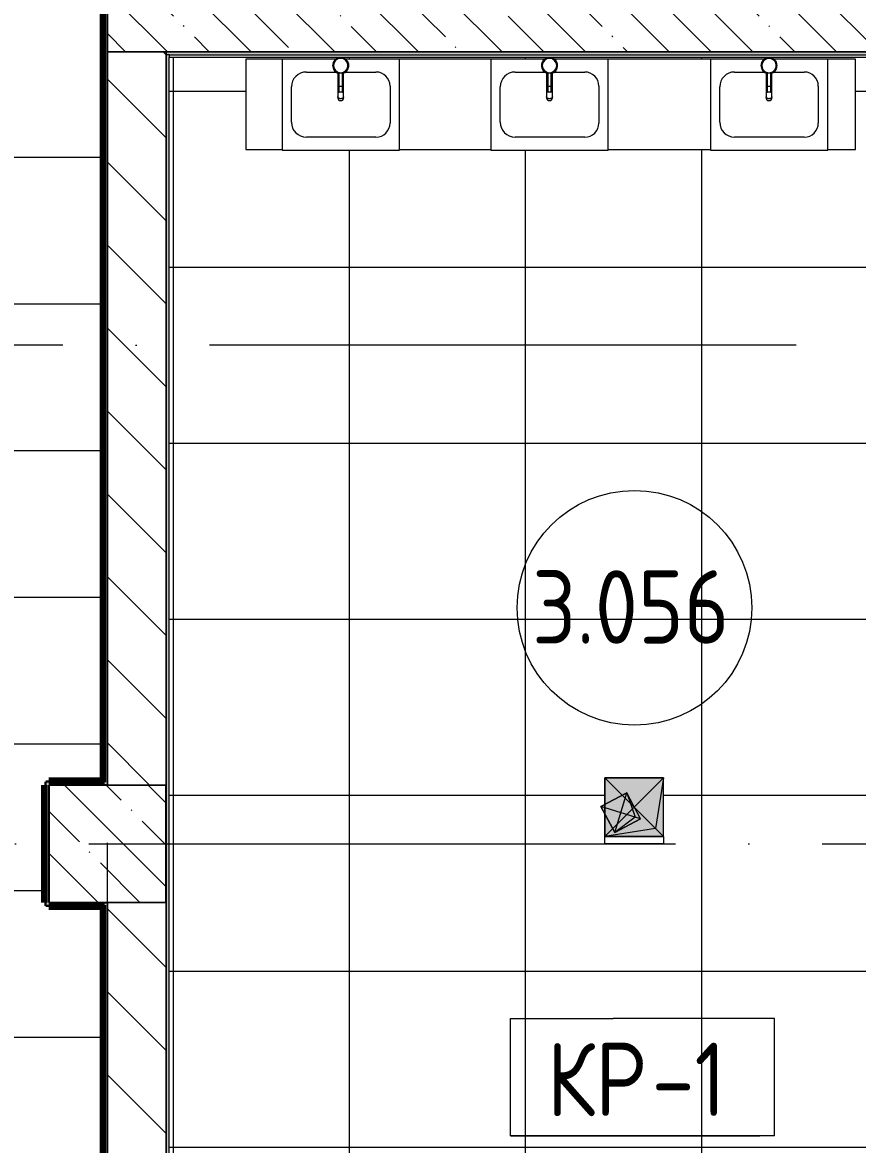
# Model space of a CAD drawing. Header units: millimetres. Extents: x 97 to 215964, y -4577 to 60645.
# Drawn here: x 195008 to 197855, y 14899 to 18725 of the extents above; entities that cross this region are included whole.
import ezdxf

# ---------------------------------------------------------------- set-up
doc = ezdxf.new("R2010")
doc.units = ezdxf.units.MM
doc.linetypes.add('ADSK_Линия сетки', pattern=[2500, 2000, -250, 0, -250])
for name, color, linetype, lineweight in [('A-AREA-____-IDEN', 2, 'Continuous', 20), ('A-DETL-GENF-OTLN', 92, 'Continuous', 9), ('A-FLOR-____-IDEN', 11, 'Continuous', 20), ('A-FLOR-____-OTLN', 192, 'Continuous', 9), ('A-FLOR-____-PATT', 8, 'Continuous', 9), ('A-GENM-____-OTLN', 13, 'Continuous', 9), ('A-WALL-____-MCUT', 113, 'Continuous', 9), ('A-WALL-____-PATT', 111, 'Continuous', 9), ('A-WALL-FNSH-MCUT', 113, 'Continuous', 9), ('I-WALL-____-OTLN', 2, 'Continuous', 9), ('P-SANR-FIXT-OTLN', 6, 'Continuous', 9), ('S-COLS-____-MCUT', 52, 'Continuous', 9), ('S-COLS-____-OTLN', 52, 'Continuous', 9), ('S-GRID-____-OTLN', 1, 'Continuous', 9)]:
    doc.layers.add(name, color=color, linetype=linetype, lineweight=lineweight)
doc.styles.add('GOST Common', font='GOST_Common.ttf', dxfattribs={"width": 0.9, "height": 250})
pattern_1 = [(135, (0, 0), (-142.5612, -142.5612), []), (135, (142.56, 0), (-142.5612, -142.5612), [252.016, -50.403, 3.353, -47.05])]

# ---------------------------------------------------------------- blocks, each defined once
blk = doc.blocks.new('0083_СОШ675_АР_R22_rvt-1-О_АИ_ПП_8_400_Целиком')
at = {"layer": 'A-WALL-____-PATT', "lineweight": 5}
h = blk.add_hatch(dxfattribs=at)
h.set_pattern_fill('FP_8', color=10, style=0, pattern_type=2)
h.set_pattern_definition(pattern_1)
h.paths.add_polyline_path([(140250, 18625), (140250, 18825), (136500, 18825), (136500, 18625), (140032.4, 18625)])
h = blk.add_hatch(dxfattribs=at)
h.set_pattern_fill('FP_10', color=10, style=0, pattern_type=2)
h.set_pattern_definition([(135, (0, 0), (-141.42136, -141.42136), [])])
h.paths.add_polyline_path([(136700, 13000), (136700, 15725), (136500, 15725), (136500, 13000), (136573.6, 13000)])
h.paths.add_polyline_path([(136500, 16125), (136700, 16125), (136700, 18625), (136500, 18625), (136500, 17711.4)])
at = {"layer": 'S-COLS-____-OTLN', "lineweight": 5}
h = blk.add_hatch(dxfattribs=at)
h.set_pattern_fill('FP_8', color=256, style=0, pattern_type=2)
h.set_pattern_definition(pattern_1)
h.paths.add_polyline_path([(136300, 15725), (136700, 15725), (136700, 16125), (136300, 16125), (136300, 15757.4)])
at = {"layer": 'A-WALL-____-MCUT', "color": 50, "lineweight": 13}
for p, q in [((136500, 18825), (136500, 18625)), ((136500, 18625), (136500, 16125)), ((136700, 16125), (136700, 18625)), ((136700, 18625), (140250, 18625)), ((136500, 15725), (136500, 13000)), ((136700, 13000), (136700, 15725))]:
    blk.add_line(p, q, dxfattribs=at)
at = {"layer": 'A-WALL-____-MCUT', "color": 10, "lineweight": 5}
for p, q in [((136700, 18625), (136500, 18625)), ((136500, 18625), (136700, 18625)), ((136500, 16125), (136700, 16125)), ((136700, 15725), (136500, 15725))]:
    blk.add_line(p, q, dxfattribs=at)
at = {"layer": 'S-COLS-____-MCUT', "color": 130, "lineweight": 25}
for p, q in [((136500, 16125), (136300, 16125)), ((136300, 16125), (136300, 15725)), ((136700, 15725), (136700, 16125)), ((136300, 15725), (136500, 15725))]:
    blk.add_line(p, q, dxfattribs=at)
at = {"layer": 'S-COLS-____-OTLN', "color": 90}
for p, q in [((136700, 16125), (136500, 16125)), ((136500, 15725), (136700, 15725))]:
    blk.add_line(p, q, dxfattribs=at)
blk = doc.blocks.new('MiraCad_GMd_-Ut_TaskBox_FormHorizon - MiraCad_GMd_-Ut_TaskBox_FormHorizon-3360715-О_АИ_ПП_8_400_Целиком')
at = {"layer": 'A-DETL-GENF-OTLN', "lineweight": 18}
for points in [[(-20.7, -67.6), (67.6, -20.7), (20.7, 67.6), (-67.6, 20.7)], [(-20.7, -67.6), (67.6, -20.7), (20.7, 67.6), (49.5, -15.1)]]:
    blk.add_hatch(color=256, dxfattribs=at).paths.add_polyline_path(points)
at = {"layer": 'A-DETL-GENF-OTLN', "color": 7}
for p, q in [((-67.6, 20.7), (20.7, 67.6)), ((20.7, 67.6), (49.5, -15.1)), ((67.6, -20.7), (20.7, 67.6)), ((67.6, -20.7), (20.7, 67.6)), ((20.7, 67.6), (49.5, -15.1)), ((-20.7, -67.6), (-67.6, 20.7)), ((49.5, -15.1), (-20.7, -67.6)), ((49.5, -15.1), (-20.7, -67.6)), ((67.6, -20.7), (-20.7, -67.6)), ((-20.7, -67.6), (67.6, -20.7))]:
    blk.add_line(p, q, dxfattribs=at)
at = {"layer": 'A-GENM-____-OTLN', "color": 170, "lineweight": 18}
for p, q in [((20.7, 67.6), (-67.6, 20.7)), ((-20.7, -67.6), (20.7, 67.6)), ((67.6, -20.7), (20.7, 67.6)), ((67.6, -20.7), (-67.6, 20.7)), ((-67.6, 20.7), (-20.7, -67.6)), ((-20.7, -67.6), (67.6, -20.7))]:
    blk.add_line(p, q, dxfattribs=at)
blk = doc.blocks.new('MiraCad_GMd_-Ut_TaskBox_FormHorizon - MiraCad_GMd_-Ut_TaskBox_FormHorizon-3364100-О_АИ_ПП_8_400_Целиком')
at = {"layer": 'A-DETL-GENF-OTLN', "lineweight": 18}
for points in [[(135.2, -41.3), (41.3, 135.2), (-135.2, 41.3), (-41.3, -135.2)], [(135.2, -41.3), (41.3, 135.2), (99, -30.3), (-41.3, -135.2)]]:
    blk.add_hatch(color=256, dxfattribs=at).paths.add_polyline_path(points)
at = {"layer": 'A-DETL-GENF-OTLN', "color": 7}
for p, q in [((-135.2, 41.3), (41.3, 135.2)), ((41.3, 135.2), (99, -30.3)), ((135.2, -41.3), (41.3, 135.2)), ((135.2, -41.3), (41.3, 135.2)), ((41.3, 135.2), (99, -30.3)), ((-41.3, -135.2), (-135.2, 41.3)), ((99, -30.3), (-41.3, -135.2)), ((99, -30.3), (-41.3, -135.2)), ((135.2, -41.3), (-41.3, -135.2)), ((-41.3, -135.2), (135.2, -41.3))]:
    blk.add_line(p, q, dxfattribs=at)
at = {"layer": 'A-GENM-____-OTLN', "color": 170, "lineweight": 18}
for p, q in [((41.3, 135.2), (-135.2, 41.3)), ((-41.3, -135.2), (41.3, 135.2)), ((135.2, -41.3), (41.3, 135.2)), ((135.2, -41.3), (-135.2, 41.3)), ((-135.2, 41.3), (-41.3, -135.2)), ((-41.3, -135.2), (135.2, -41.3))]:
    blk.add_line(p, q, dxfattribs=at)
blk = doc.blocks.new('ВК_Рукомойник_ТТМ_РК-01_R20 - Рукомойник ТТМ РК-01 _коллектив_ ум__-V180-О_АИ_ПП_8_400_Целиком')
at = {"layer": 'P-SANR-FIXT-OTLN', "color": 170, "lineweight": 18}
for p, q in [((137990.8, 18600), (137806.7, 18600)), ((137806.7, 18600), (137806.7, 18290)), ((138206.7, 18600), (138022.6, 18600)), ((138206.7, 18290), (138206.7, 18600)), ((137889.5, 18556), (137990.8, 18556)), ((138022.6, 18556), (138126.9, 18556)), ((137838.7, 18384.8), (137838.7, 18505.2)), ((138174.7, 18508.2), (138174.7, 18381.8)), ((138126.9, 18334), (137889.5, 18334)), ((137806.7, 18290), (138206.7, 18290))]:
    blk.add_line(p, q, dxfattribs=at)
for centre, radius, start, end in [((137889.5, 18505.2), 50.8, 90, 180), ((138126.9, 18508.2), 47.8, 360, 90), ((137889.5, 18384.8), 50.8, 180, 270), ((138126.9, 18381.8), 47.8, 270, 360)]:
    blk.add_arc(centre, radius, start, end, dxfattribs=at)
blk = doc.blocks.new('xxx_Смеситель_Для рукомойника_R20 - Однорукояточный-V181-О_АИ_ПП_8_400_Целиком')
at = {"layer": 'P-SANR-FIXT-OTLN', "color": 170, "lineweight": 18}
for p, q in [((137996.7, 18552.8), (137996.7, 18494.6)), ((138000.7, 18553.4), (138000.7, 18507.7)), ((138012.7, 18507.7), (138012.7, 18553.4)), ((138016.7, 18494.6), (138016.7, 18552.8)), ((137996.7, 18494.6), (137996.7, 18471.9)), ((138000.7, 18507.7), (138000.7, 18487)), ((138001.7, 18487), (138000.7, 18487)), ((138000.7, 18487), (138001.7, 18487)), ((138001.7, 18507.8), (138011.7, 18507.8)), ((138011.7, 18487), (138001.7, 18487)), ((138011.7, 18487), (138012.7, 18487)), ((138012.7, 18487), (138011.7, 18487)), ((138012.7, 18487), (138012.7, 18507.7)), ((138016.7, 18471.9), (138016.7, 18494.6)), ((137996.7, 18471.9), (137996.7, 18468)), ((138016.7, 18468), (138016.7, 18471.9))]:
    blk.add_line(p, q, dxfattribs=at)
for radius, start, end in [(27.5, 100.3625, 180), (27.5, 143.3119, 156.6878), (24.5, 0, 180), (27.5, 101.9767, 135), (27.5, 0, 79.638), (27.5, 45, 78.0226), (27.5, 23.3113, 36.6872), (27.5, 161.9769, 180), (27.5, 180, 198.0231), (27.5, 180, 258.9224), (27.5, 203.3122, 216.6881), (24.5, 180, 0), (27.5, 225, 258.0233), (27.5, 281.0769, 0), (27.5, 281.9774, 315), (27.5, 323.3128, 334.7799), (27.5, 0, 18.0223), (27.5, 341.9777, 0), (24.5, 255, 259.7702), (24.5, 255, 259.7702), (24.5, 280.2298, 285), (24.5, 280.2298, 285)]:
    blk.add_arc((138006.7, 18578), radius, start, end, dxfattribs=at)
for start_param, end_param in [(3.141593, 4.712389), (4.712389, 6.283185)]:
    blk.add_ellipse((138006.7, 18468), major_axis=(10, 0), ratio=0.965926, start_param=start_param, end_param=end_param, dxfattribs=at)
for points, knots in [([(138000, 18554.4), (138000.1, 18554.4), (138000.2, 18554.3), (138000.6, 18554.2), (138001.2, 18554.1), (138001.8, 18554), (138002.2, 18553.9)], [0.77430556, 0.77430556, 0.77430556, 0.77430556, 0.78298611, 0.79166667, 0.82638889, 0.86111111, 0.86111111, 0.86111111, 0.86111111]), ([(138011.2, 18553.9), (138011.5, 18553.9), (138012, 18554), (138012.5, 18554.2), (138013, 18554.3), (138013.2, 18554.4), (138013.3, 18554.4)], [0.13888889, 0.13888889, 0.13888889, 0.13888889, 0.16666667, 0.19444444, 0.20833333, 0.22222222, 0.22222222, 0.22222222, 0.22222222]), ([(138001.7, 18498.3), (138000.2, 18497.9), (137998.3, 18497.1), (137996.9, 18495.7), (137996.7, 18494.9), (137996.7, 18494.6)], [0.1666667, 0.1666667, 0.1666667, 0.1666667, 0.3333333, 0.4166667, 0.5, 0.5, 0.5, 0.5]), ([(138000.7, 18507.3), (138000.7, 18507.3), (138000.7, 18507.3), (138000.8, 18507.2), (138001, 18507.2), (138001.3, 18507.2), (138001.5, 18507.2), (138001.7, 18507.2)], [0, 0, 0, 0, 0.166667, 0.333333, 0.5, 0.666667, 1, 1, 1, 1]), ([(138012.7, 18507.7), (138012.7, 18507.7), (138012.7, 18507.7), (138012.6, 18507.8), (138012.4, 18507.8), (138012.1, 18507.8), (138011.9, 18507.8), (138011.7, 18507.8)], [0, 0, 0, 0, 0.166667, 0.333333, 0.5, 0.666667, 1, 1, 1, 1]), ([(138006.7, 18464.8), (138005.8, 18464.8), (138004.5, 18464.9), (138002.9, 18465.3), (138001.7, 18465.7), (138000.8, 18466.1), (138000.1, 18466.5), (137999.5, 18467), (137998.7, 18467.5), (137998.1, 18468.2), (137997.7, 18468.7), (137997.4, 18469.2), (137997.2, 18469.6), (137997, 18470), (137996.9, 18470.5), (137996.8, 18470.9), (137996.7, 18471.4), (137996.7, 18471.7), (137996.7, 18471.9)], [0, 0, 0, 0, 0.0833333, 0.125, 0.1666667, 0.2083333, 0.2291667, 0.25, 0.2916667, 0.3333333, 0.3541667, 0.375, 0.3958333, 0.4166667, 0.4375, 0.4583333, 0.4791667, 0.5, 0.5, 0.5, 0.5]), ([(138016.7, 18471.9), (138016.7, 18471.7), (138016.7, 18471.4), (138016.6, 18470.9), (138016.5, 18470.5), (138016.4, 18470), (138016.2, 18469.6), (138015.9, 18469.2), (138015.7, 18468.7), (138015.4, 18468.3), (138015, 18467.9), (138014.5, 18467.4), (138013.9, 18467), (138013.3, 18466.5), (138012.6, 18466.1), (138011.7, 18465.7), (138010.5, 18465.3), (138008.9, 18464.9), (138007.6, 18464.8), (138006.7, 18464.8)], [0.5, 0.5, 0.5, 0.5, 0.5208333, 0.5416667, 0.5625, 0.5833333, 0.6041667, 0.625, 0.6458333, 0.6666667, 0.6875, 0.7083333, 0.75, 0.7708333, 0.7916667, 0.8333333, 0.875, 0.9166667, 1, 1, 1, 1])]:
    blk.add_open_spline(points, degree=3, knots=knots, dxfattribs=at)
for points in [[(138000.7, 18553.4), (138000.8, 18553.4), (138000.8, 18553.4), (138001, 18553.4), (138001.2, 18553.4), (138001.4, 18553.3), (138001.6, 18553.3), (138001.7, 18553.3)], [(138000.8, 18552.9), (138000.8, 18552.9), (138000.7, 18553), (138000.7, 18553), (138000.7, 18553)], [(138001.7, 18553.3), (138003.4, 18552.9), (138006.7, 18552.6), (138010, 18552.9), (138011.7, 18553.3)], [(138011.7, 18553.3), (138011.8, 18553.3), (138012, 18553.3), (138012.2, 18553.4), (138012.4, 18553.4), (138012.6, 18553.4), (138012.6, 18553.4), (138012.7, 18553.4)], [(138012.7, 18553), (138012.7, 18553), (138012.7, 18553), (138012.6, 18552.9)], [(138001.7, 18507.8), (138001.5, 18507.8), (138001.2, 18507.8), (138000.8, 18507.8), (138000.7, 18507.7), (138000.7, 18507.7)], [(138011.7, 18507.2), (138011.9, 18507.2), (138012.2, 18507.2), (138012.6, 18507.2), (138012.7, 18507.3), (138012.7, 18507.3)], [(138016.7, 18494.6), (138016.7, 18494.9), (138016.5, 18495.7), (138015.5, 18496.7), (138013.8, 18497.6), (138012.4, 18498.1), (138011.7, 18498.3)]]:
    blk.add_open_spline(points, degree=3, dxfattribs=at)
blk = doc.blocks.new('xxx_Смеситель_Для рукомойника_R20 - Однорукояточный-V182-О_АИ_ПП_8_400_Целиком')
at = {"layer": 'P-SANR-FIXT-OTLN', "color": 170, "lineweight": 18}
for p, q in [((137285, 18552.8), (137285, 18494.6)), ((137289, 18553.4), (137289, 18507.7)), ((137301, 18507.7), (137301, 18553.4)), ((137305, 18494.6), (137305, 18552.8)), ((137285, 18494.6), (137285, 18471.9)), ((137289, 18507.7), (137289, 18487)), ((137290, 18487), (137289, 18487)), ((137289, 18487), (137290, 18487)), ((137290, 18507.8), (137300, 18507.8)), ((137300, 18487), (137290, 18487)), ((137300, 18487), (137301, 18487)), ((137301, 18487), (137300, 18487)), ((137301, 18487), (137301, 18507.7)), ((137305, 18471.9), (137305, 18494.6)), ((137285, 18471.9), (137285, 18468)), ((137305, 18468), (137305, 18471.9))]:
    blk.add_line(p, q, dxfattribs=at)
for radius, start, end in [(27.5, 100.3625, 180), (27.5, 143.3119, 156.6878), (24.5, 0, 180), (27.5, 101.9767, 135), (27.5, 0, 79.638), (27.5, 45, 78.0226), (27.5, 23.3113, 36.6872), (27.5, 161.9769, 180), (27.5, 180, 198.0231), (27.5, 180, 258.9224), (27.5, 205.2201, 216.6881), (24.5, 180, 0), (27.5, 225, 258.0233), (27.5, 281.0769, 0), (27.5, 281.9774, 315), (27.5, 323.3128, 334.7799), (27.5, 0, 18.0223), (27.5, 341.9777, 0), (24.5, 255, 259.7702), (24.5, 255, 259.7702), (24.5, 280.2298, 285), (24.5, 280.2298, 285)]:
    blk.add_arc((137295, 18578), radius, start, end, dxfattribs=at)
for start_param, end_param in [(3.141593, 4.712389), (4.712389, 6.283185)]:
    blk.add_ellipse((137295, 18468), major_axis=(10, 0), ratio=0.965926, start_param=start_param, end_param=end_param, dxfattribs=at)
for points, knots in [([(137288.3, 18554.4), (137288.4, 18554.4), (137288.5, 18554.3), (137288.9, 18554.2), (137289.5, 18554.1), (137290.2, 18554), (137290.5, 18553.9)], [0.77430556, 0.77430556, 0.77430556, 0.77430556, 0.78298611, 0.79166667, 0.82638889, 0.86111111, 0.86111111, 0.86111111, 0.86111111]), ([(137299.5, 18553.9), (137299.8, 18553.9), (137300.3, 18554), (137300.9, 18554.2), (137301.3, 18554.3), (137301.5, 18554.4), (137301.6, 18554.4)], [0.13888889, 0.13888889, 0.13888889, 0.13888889, 0.16666667, 0.19444444, 0.20833333, 0.22222222, 0.22222222, 0.22222222, 0.22222222]), ([(137290, 18498.3), (137288.5, 18497.9), (137286.6, 18497.1), (137285.2, 18495.7), (137285, 18494.9), (137285, 18494.6)], [0.1666667, 0.1666667, 0.1666667, 0.1666667, 0.3333333, 0.4166667, 0.5, 0.5, 0.5, 0.5]), ([(137289, 18507.3), (137289, 18507.3), (137289, 18507.3), (137289.1, 18507.2), (137289.3, 18507.2), (137289.6, 18507.2), (137289.8, 18507.2), (137290, 18507.2)], [0, 0, 0, 0, 0.166667, 0.333333, 0.5, 0.666667, 1, 1, 1, 1]), ([(137301, 18507.7), (137301, 18507.7), (137301, 18507.7), (137300.9, 18507.8), (137300.7, 18507.8), (137300.4, 18507.8), (137300.2, 18507.8), (137300, 18507.8)], [0, 0, 0, 0, 0.166667, 0.333333, 0.5, 0.666667, 1, 1, 1, 1]), ([(137295, 18464.8), (137294.1, 18464.8), (137292.8, 18464.9), (137291.2, 18465.3), (137290, 18465.7), (137289.1, 18466.1), (137288.4, 18466.5), (137287.8, 18467), (137287, 18467.5), (137286.4, 18468.2), (137286, 18468.7), (137285.8, 18469.2), (137285.5, 18469.6), (137285.3, 18470), (137285.2, 18470.5), (137285.1, 18470.9), (137285, 18471.4), (137285, 18471.7), (137285, 18471.9)], [0, 0, 0, 0, 0.0833333, 0.125, 0.1666667, 0.2083333, 0.2291667, 0.25, 0.2916667, 0.3333333, 0.3541667, 0.375, 0.3958333, 0.4166667, 0.4375, 0.4583333, 0.4791667, 0.5, 0.5, 0.5, 0.5]), ([(137305, 18471.9), (137305, 18471.7), (137305, 18471.4), (137304.9, 18470.9), (137304.8, 18470.5), (137304.7, 18470), (137304.5, 18469.6), (137304.2, 18469.2), (137304, 18468.7), (137303.7, 18468.3), (137303.3, 18467.9), (137302.8, 18467.4), (137302.2, 18467), (137301.6, 18466.5), (137300.9, 18466.1), (137300, 18465.7), (137298.8, 18465.3), (137297.2, 18464.9), (137295.9, 18464.8), (137295, 18464.8)], [0.5, 0.5, 0.5, 0.5, 0.5208333, 0.5416667, 0.5625, 0.5833333, 0.6041667, 0.625, 0.6458333, 0.6666667, 0.6875, 0.7083333, 0.75, 0.7708333, 0.7916667, 0.8333333, 0.875, 0.9166667, 1, 1, 1, 1])]:
    blk.add_open_spline(points, degree=3, knots=knots, dxfattribs=at)
for points in [[(137289, 18553.4), (137289.1, 18553.4), (137289.1, 18553.4), (137289.3, 18553.4), (137289.5, 18553.4), (137289.7, 18553.3), (137289.9, 18553.3), (137290, 18553.3)], [(137289.1, 18552.9), (137289.1, 18552.9), (137289, 18553), (137289, 18553), (137289, 18553)], [(137290, 18553.3), (137291.7, 18552.9), (137295, 18552.6), (137298.3, 18552.9), (137300, 18553.3)], [(137300, 18553.3), (137300.1, 18553.3), (137300.3, 18553.3), (137300.5, 18553.4), (137300.7, 18553.4), (137300.9, 18553.4), (137300.9, 18553.4), (137301, 18553.4)], [(137301, 18553), (137301, 18553), (137301, 18553), (137301, 18552.9)], [(137290, 18507.8), (137289.8, 18507.8), (137289.5, 18507.8), (137289.1, 18507.8), (137289, 18507.7), (137289, 18507.7)], [(137300, 18507.2), (137300.2, 18507.2), (137300.5, 18507.2), (137300.9, 18507.2), (137301, 18507.3), (137301, 18507.3)], [(137305, 18494.6), (137305, 18494.9), (137304.8, 18495.7), (137303.8, 18496.7), (137302.2, 18497.6), (137300.8, 18498.1), (137300, 18498.3)]]:
    blk.add_open_spline(points, degree=3, dxfattribs=at)
blk = doc.blocks.new('xxx_Смеситель_Для рукомойника_R20 - Однорукояточный-V183-О_АИ_ПП_8_400_Целиком')
at = {"layer": 'P-SANR-FIXT-OTLN', "color": 170, "lineweight": 18}
for p, q in [((138745, 18552.8), (138745, 18494.6)), ((138749, 18553.4), (138749, 18507.7)), ((138761, 18507.7), (138761, 18553.4)), ((138765, 18494.6), (138765, 18552.8)), ((138745, 18494.6), (138745, 18471.9)), ((138749, 18507.7), (138749, 18487)), ((138750, 18487), (138749, 18487)), ((138749, 18487), (138750, 18487)), ((138750, 18507.8), (138760, 18507.8)), ((138760, 18487), (138750, 18487)), ((138760, 18487), (138761, 18487)), ((138761, 18487), (138760, 18487)), ((138761, 18487), (138761, 18507.7)), ((138765, 18471.9), (138765, 18494.6)), ((138745, 18471.9), (138745, 18468)), ((138765, 18468), (138765, 18471.9))]:
    blk.add_line(p, q, dxfattribs=at)
for radius, start, end in [(27.5, 100.3625, 180), (27.5, 143.3119, 156.6878), (24.5, 36.421, 180), (27.5, 101.9767, 135), (27.5, 360, 79.638), (27.5, 45, 78.0226), (27.5, 23.3113, 36.6872), (27.5, 161.9769, 180), (27.5, 180, 198.0231), (27.5, 180, 258.9224), (27.5, 205.2201, 216.6881), (24.5, 180, 323.579), (27.5, 225, 258.0233), (27.5, 281.0769, 360), (27.5, 281.9774, 315), (24.5, 360, 36), (24.5, 324, 360), (27.5, 323.3128, 336.6887), (27.5, 360, 18.0223), (27.5, 341.9777, 360), (24.5, 255, 259.7702), (24.5, 255, 259.7702), (24.5, 280.2298, 285), (24.5, 280.2298, 285)]:
    blk.add_arc((138755, 18578), radius, start, end, dxfattribs=at)
for start_param, end_param in [(3.141593, 4.712389), (4.712389, 6.283185)]:
    blk.add_ellipse((138755, 18468), major_axis=(10, 0), ratio=0.965926, start_param=start_param, end_param=end_param, dxfattribs=at)
for points, knots in [([(138748.3, 18554.4), (138748.4, 18554.4), (138748.5, 18554.3), (138748.9, 18554.2), (138749.5, 18554.1), (138750.2, 18554), (138750.5, 18553.9)], [0.77430556, 0.77430556, 0.77430556, 0.77430556, 0.78298611, 0.79166667, 0.82638889, 0.86111111, 0.86111111, 0.86111111, 0.86111111]), ([(138759.5, 18553.9), (138759.8, 18553.9), (138760.3, 18554), (138760.9, 18554.2), (138761.3, 18554.3), (138761.5, 18554.4), (138761.6, 18554.4)], [0.13888889, 0.13888889, 0.13888889, 0.13888889, 0.16666667, 0.19444444, 0.20833333, 0.22222222, 0.22222222, 0.22222222, 0.22222222]), ([(138750, 18498.3), (138748.5, 18497.9), (138746.6, 18497.1), (138745.2, 18495.7), (138745, 18494.9), (138745, 18494.6)], [0.1666667, 0.1666667, 0.1666667, 0.1666667, 0.3333333, 0.4166667, 0.5, 0.5, 0.5, 0.5]), ([(138749, 18507.3), (138749, 18507.3), (138749, 18507.3), (138749.1, 18507.2), (138749.3, 18507.2), (138749.6, 18507.2), (138749.8, 18507.2), (138750, 18507.2)], [0, 0, 0, 0, 0.166667, 0.333333, 0.5, 0.666667, 1, 1, 1, 1]), ([(138761, 18507.7), (138761, 18507.7), (138761, 18507.7), (138760.9, 18507.8), (138760.7, 18507.8), (138760.4, 18507.8), (138760.2, 18507.8), (138760, 18507.8)], [0, 0, 0, 0, 0.166667, 0.333333, 0.5, 0.666667, 1, 1, 1, 1]), ([(138755, 18464.8), (138754.1, 18464.8), (138752.8, 18464.9), (138751.2, 18465.3), (138750, 18465.7), (138749.1, 18466.1), (138748.4, 18466.5), (138747.8, 18467), (138747, 18467.5), (138746.4, 18468.2), (138746, 18468.7), (138745.8, 18469.2), (138745.5, 18469.6), (138745.3, 18470), (138745.2, 18470.5), (138745.1, 18470.9), (138745, 18471.4), (138745, 18471.7), (138745, 18471.9)], [0, 0, 0, 0, 0.0833333, 0.125, 0.1666667, 0.2083333, 0.2291667, 0.25, 0.2916667, 0.3333333, 0.3541667, 0.375, 0.3958333, 0.4166667, 0.4375, 0.4583333, 0.4791667, 0.5, 0.5, 0.5, 0.5]), ([(138765, 18471.9), (138765, 18471.7), (138765, 18471.4), (138764.9, 18470.9), (138764.8, 18470.5), (138764.7, 18470), (138764.5, 18469.6), (138764.2, 18469.2), (138764, 18468.7), (138763.7, 18468.3), (138763.3, 18467.9), (138762.8, 18467.4), (138762.2, 18467), (138761.6, 18466.5), (138760.9, 18466.1), (138760, 18465.7), (138758.8, 18465.3), (138757.2, 18464.9), (138755.9, 18464.8), (138755, 18464.8)], [0.5, 0.5, 0.5, 0.5, 0.5208333, 0.5416667, 0.5625, 0.5833333, 0.6041667, 0.625, 0.6458333, 0.6666667, 0.6875, 0.7083333, 0.75, 0.7708333, 0.7916667, 0.8333333, 0.875, 0.9166667, 1, 1, 1, 1])]:
    blk.add_open_spline(points, degree=3, knots=knots, dxfattribs=at)
for points in [[(138749, 18553.4), (138749.1, 18553.4), (138749.1, 18553.4), (138749.3, 18553.4), (138749.5, 18553.4), (138749.7, 18553.3), (138749.9, 18553.3), (138750, 18553.3)], [(138749.1, 18552.9), (138749.1, 18552.9), (138749, 18553), (138749, 18553), (138749, 18553)], [(138750, 18553.3), (138751.7, 18552.9), (138755, 18552.6), (138758.3, 18552.9), (138760, 18553.3)], [(138760, 18553.3), (138760.1, 18553.3), (138760.3, 18553.3), (138760.5, 18553.4), (138760.7, 18553.4), (138760.9, 18553.4), (138760.9, 18553.4), (138761, 18553.4)], [(138761, 18553), (138761, 18553), (138761, 18553), (138761, 18552.9)], [(138750, 18507.8), (138749.8, 18507.8), (138749.5, 18507.8), (138749.1, 18507.8), (138749, 18507.7), (138749, 18507.7)], [(138760, 18507.2), (138760.2, 18507.2), (138760.5, 18507.2), (138760.9, 18507.2), (138761, 18507.3), (138761, 18507.3)], [(138765, 18494.6), (138765, 18494.9), (138764.8, 18495.7), (138763.8, 18496.7), (138762.2, 18497.6), (138760.8, 18498.1), (138760, 18498.3)]]:
    blk.add_open_spline(points, degree=3, dxfattribs=at)
blk = doc.blocks.new('Групповая раковина6 - Групповая раковина-6365730-О_АИ_ПП_8_400_Целиком')
at = {"layer": 'P-SANR-FIXT-OTLN', "color": 170, "lineweight": 18}
for p, q in [((137024.3, 39533.7), (136716.2, 39533.7)), ((136716.2, 39533.7), (136716.2, 39225.7)), ((137736, 39533.7), (137055.8, 39533.7)), ((138484.3, 39533.7), (137767.5, 39533.7)), ((138794.6, 39533.7), (138515.8, 39533.7)), ((138794.6, 39225.7), (138794.6, 39533.7)), ((136716.2, 39225.7), (136840, 39225.7)), ((137240, 39225.7), (137551.7, 39225.7)), ((137951.7, 39225.7), (138300, 39225.7)), ((138700, 39225.7), (138794.6, 39225.7))]:
    blk.add_line(p, q, dxfattribs=at)
blk = doc.blocks.new('0083_СОШ675_ВК_R22_rvt-1-О_АИ_ПП_8_400_Целиком')
at = {"layer": 'A-GENM-____-OTLN', "color": 170, "lineweight": 18, "rotation": 331.9988469301923}
blk.add_blockref('MiraCad_GMd_-Ut_TaskBox_FormHorizon - MiraCad_GMd_-Ut_TaskBox_FormHorizon-3364100-О_АИ_ПП_8_400_Целиком', (138294.9, 16050), dxfattribs=at)
at = {"layer": 'A-GENM-____-OTLN', "color": 170, "lineweight": 18}
blk.add_blockref('MiraCad_GMd_-Ut_TaskBox_FormHorizon - MiraCad_GMd_-Ut_TaskBox_FormHorizon-3360715-О_АИ_ПП_8_400_Целиком', (138249.7, 16031.1), dxfattribs=at)
at = {"layer": 'P-SANR-FIXT-OTLN', "color": 170, "lineweight": 18}
for name, p in [('Групповая раковина6 - Групповая раковина-6365730-О_АИ_ПП_8_400_Целиком', (255, -20933.6)), ('ВК_Рукомойник_ТТМ_РК-01_R20 - Рукомойник ТТМ РК-01 _коллектив_ ум__-V180-О_АИ_ПП_8_400_Целиком', (-711.7, 0)), ('xxx_Смеситель_Для рукомойника_R20 - Однорукояточный-V182-О_АИ_ПП_8_400_Целиком', (0, 0)), ('ВК_Рукомойник_ТТМ_РК-01_R20 - Рукомойник ТТМ РК-01 _коллектив_ ум__-V180-О_АИ_ПП_8_400_Целиком', (0, 0)), ('xxx_Смеситель_Для рукомойника_R20 - Однорукояточный-V181-О_АИ_ПП_8_400_Целиком', (0, 0)), ('ВК_Рукомойник_ТТМ_РК-01_R20 - Рукомойник ТТМ РК-01 _коллектив_ ум__-V180-О_АИ_ПП_8_400_Целиком', (748.3, 0)), ('xxx_Смеситель_Для рукомойника_R20 - Однорукояточный-V183-О_АИ_ПП_8_400_Целиком', (0, 0))]:
    blk.add_blockref(name, p, dxfattribs=at)
blk = doc.blocks.new('ADSK_Марка_Перекрытие - Типоразмер_ADSK_Марка-158127-О_АИ_ПП_8_400_Целиком')
at = {"layer": 'A-FLOR-____-IDEN'}
for p, q in [((-4.5, 4), (-1, 4)), ((-4.5, 0), (-4.5, 4)), ((4.5, 4), (-1, 4)), ((4.5, 0), (4.5, 4)), ((4.5, 0), (-4.5, 0)), ((-4.5, 0), (4, 0))]:
    blk.add_line(p, q, dxfattribs=at)
blk = doc.blocks.new('ADSK_Марка_Помещение_ОдноЗначение - Номер-159740-О_АИ_ПП_8_400_Целиком')
at = {"layer": 'A-AREA-____-IDEN'}
blk.add_circle((0, 0), 4, dxfattribs=at)

msp = doc.modelspace()

# ---------------------------------------------------------------- hatches: boundary and pattern name
at = {"layer": 'A-FLOR-____-PATT'}
h = msp.add_hatch(dxfattribs=at)
h.set_pattern_fill('FP_185', color=256, style=0, pattern_type=2)
h.set_pattern_definition([(270, (193297.86, 14765), (500, 3e-14), []), (0, (193297.86, 14765), (0, 500), [])])
h.paths.add_polyline_path([(191512.865903, 10240), (194982.843981, 10240), (194982.843981, 10327.5), (195182.843981, 10327.5), (195182.843981, 10240), (195282.887824, 10240), (195282.887824, 10825), (195297.865903, 10825), (195297.865903, 11925), (195282.887824, 11925), (195282.887824, 12137.5), (195277.887824, 12137.5), (195277.887824, 12240.023905), (195152.887824, 12240.023905), (195095.712109, 12246.033314), (195041.035247, 12263.798904), (194991.24688, 12292.544231), (194948.522997, 12331.012988), (194914.730838, 12377.523905), (194891.347282, 12430.044231), (194879.394303, 12486.278577), (194879.394303, 12543.769232), (194891.347282, 12600.003578), (194916.754408, 12655.30911), (194950.169829, 12700.517635), (194991.24688, 12737.503578), (195041.035247, 12766.248905), (195095.712109, 12784.014495), (195152.887824, 12790.023905), (195277.887824, 12790.023905), (195277.887824, 12850), (194997.887824, 12850), (194997.806703, 12855), (194987.887824, 12855), (194987.887824, 12865), (194982.887824, 12865), (194982.887824, 13565), (194987.887824, 13565), (194987.887824, 13575), (194997.887824, 13575), (194998.560195, 13580), (195282.888824, 13580), (195282.888824, 15709.999414), (195097.865903, 15709.999414), (195097.381119, 15714.999414), (195087.865903, 15714.999414), (195087.865903, 15724.999414), (195082.865903, 15724.999414), (195082.865903, 16124.999414), (195087.865903, 16124.999414), (195087.865903, 16134.999414), (195097.865903, 16134.999414), (195097.865903, 16139.999414), (195282.888824, 16139.999414), (195282.888824, 19009.999414), (195097.865903, 19009.999414), (195097.843981, 19014.999414), (195087.865903, 19014.999414), (195087.865903, 19024.999414), (195082.865903, 19024.999414), (195082.865903, 19290.000586), (191512.865903, 19290.000586), (191512.865903, 19024.999414), (191507.865903, 19024.999414), (191507.865903, 19014.999414), (191497.865903, 19014.999414), (191496.809498, 19009.999414), (191312.865903, 19009.999414), (191312.865903, 18924.999414), (191297.843981, 18924.802119), (191297.865903, 17824.999414), (191312.865903, 17824.999414), (191312.865903, 16139.999414), (191497.865903, 16139.999414), (191497.865903, 16134.999414), (191507.865903, 16134.999414), (191507.865903, 16124.999414), (191512.865903, 16124.999414), (191512.865903, 15724.999414), (191507.865903, 15724.999414), (191507.865903, 15714.999414), (191497.865903, 15714.999414), (191497.843981, 15709.999414), (191312.865903, 15709.999414), (191312.865903, 10440), (191497.865903, 10440), (191497.865903, 10435), (191507.865903, 10435), (191507.865903, 10425), (191512.865903, 10424.579731), (191512.865903, 10383.707685)])
h.paths.add_polyline_path([(195106.057697, 12522.094972), (195108.058195, 12523.684159), (195109.939983, 12523.226223)])
h.paths.add_polyline_path([(195117.887824, 12495.023905), (195123.064205, 12495.705388), (195131.273703, 12500.301473), (195133.657706, 12503.003089), (195135.208332, 12505.023905), (195114.939983, 12505.364646), (195109.939983, 12507.093177), (195106.057697, 12507.952837), (195103.54901, 12512.504024), (195103.557697, 12517.612095), (195106.057697, 12522.094972), (195122.01955, 12525.023905), (195135.208332, 12525.023905), (195129.060426, 12531.444644), (195127.887824, 12532.344413), (195123.064205, 12534.342421), (195115.805785, 12534.749799), (195112.711443, 12534.342421), (195104.501945, 12529.746336), (195102.117942, 12527.04472), (195099.945996, 12523.523905), (195098.467085, 12519.423828), (195098.467085, 12510.623981), (195099.945996, 12506.523905), (195102.117942, 12503.003089), (195106.715222, 12498.603165), (195107.887824, 12497.703396), (195115.805785, 12495.29801)])
h.paths.add_polyline_path([(195108.058195, 12506.36365), (195106.057697, 12507.952837), (195111.77011, 12505.824805)])
h = msp.add_hatch(dxfattribs=at)
h.set_pattern_fill('FP_161', color=256, style=0, pattern_type=2)
h.set_pattern_definition([(0, (197322.9, 16090), (0, 600), []), (90, (197322.9, 16090), (-600, 4e-14), [])])
h.paths.add_polyline_path([(198562.887824, 13360.000586), (198562.887824, 15478.117081), (198560.887824, 15478.117081), (198560.887824, 15516.996498), (198358.654017, 15517.839285), (198292.627812, 15521.979023), (198285.290458, 15523.884828), (198282.887824, 15525.408228), (198282.887824, 15789.709971), (198288.595377, 15792.384334), (198292.627812, 15793.139176), (198370.540945, 15797.800125), (198445.774267, 15798.209004), (198560.887824, 15798.210642), (198560.887824, 15837.001119), (198562.887824, 15837.001119), (198562.887824, 16119.045549), (198560.887824, 16119.045549), (198560.887824, 16157.924966), (198368.663707, 16158.283018), (198292.627812, 16162.907491), (198285.290458, 16164.813296), (198282.887824, 16166.336696), (198282.887824, 16430.638439), (198288.595377, 16433.312802), (198292.627812, 16434.067644), (198380.859445, 16438.929088), (198449.388034, 16439.13911), (198560.887824, 16439.13911), (198560.887824, 16477.929587), (198562.887824, 16477.929587), (198562.887824, 16749.045549), (198560.887824, 16749.045549), (198560.887824, 16787.924966), (198358.654017, 16788.767753), (198292.627812, 16792.907491), (198285.290458, 16794.813296), (198282.887824, 16796.336696), (198282.887824, 17060.638439), (198288.595377, 17063.312802), (198302.170012, 17064.696231), (198380.859445, 17068.929088), (198449.388034, 17069.13911), (198560.887824, 17069.13911), (198560.887824, 17107.929587), (198562.887824, 17107.929587), (198562.887824, 17304.988223), (199037.926742, 17304.988223), (199037.926742, 17323.996862), (199047.887824, 17323.996862), (199047.887824, 18423.996862), (199037.926742, 18423.996862), (199037.926742, 18415), (198717.865903, 18415), (198717.865903, 18605.000586), (198388.740798, 18605.000586), (198388.740798, 18603.285092), (198365.740798, 18586.574614), (198365.761614, 18569.977542), (198370.740798, 18569.977542), (198370.161537, 18534.977542), (198365.811841, 18534.478238), (198370.740798, 18499.836377), (198336.740798, 18499.836377), (198341.719983, 18534.977542), (198286.740798, 18533.977542), (198285.669002, 18344.977542), (198282.301612, 18341.867422), (198278.793909, 18341.663798), (198273.498777, 18343.897607), (198271.812595, 18344.977542), (198270.740798, 18348.977542), (198271.812595, 18349.243129), (198270.740798, 18352.99678), (198270.103559, 18534.977542), (198215.761614, 18534.831247), (198220.740798, 18499.836377), (198186.740798, 18499.836377), (198191.719983, 18534.977542), (198186.740798, 18534.977542), (198187.320059, 18569.977542), (198191.740798, 18569.977542), (198191.740798, 18586.574614), (198168.740798, 18603.285092), (198168.740798, 18605.000586), (197560.458741, 18604.042258), (197572.708741, 18600.128452), (197847.41224, 18600.128452), (197847.41224, 18292.129997), (197752.887824, 18292.129997), (197752.887824, 18289.977542), (197352.887824, 18289.977542), (197352.887824, 18292.129997), (197004.58058, 18292.129997), (197004.58058, 18289.977542), (196604.58058, 18289.977542), (196604.58058, 18292.129997), (196292.887824, 18292.129997), (196292.887824, 18289.977542), (195892.887824, 18289.977542), (195892.887824, 18292.129997), (195769.015118, 18292.129997), (195769.015118, 18600.128452), (196078.524329, 18601.278427), (196079.191908, 18601.812954), (196085.316908, 18605.000586), (195507.887824, 18605.000586), (195507.887824, 13360.000586), (195797.666716, 13360.946688), (195796.070141, 13364.801161), (195795.388658, 13374.977542), (195796.204072, 13485.477262), (195799.456619, 13491.787031), (195803.579169, 13495.909581), (195809.259291, 13498.901319), (195810.212277, 13499.296059), (195820.388658, 13499.977542), (195872.956225, 13499.977542), (195859.202346, 13559.057936), (195845.388658, 13620.924712), (195833.868722, 13711.867472), (195830.798106, 13793.087613), (195836.522009, 13836.56497), (195854.504085, 13879.977542), (195883.109437, 13917.256763), (195920.388658, 13945.862115), (195947.475515, 13957.834872), (195967.683515, 13964.355303), (196013.837752, 13969.52346), (196056.976086, 13963.844191), (196073.3018, 13957.734438), (196100.794679, 13945.550564), (196137.667878, 13917.256763), (196166.27323, 13879.977542), (196184.766419, 13832.682685), (196190.388658, 13789.977542), (196186.561264, 13704.071685), (196173.060011, 13609.793297), (196147.82109, 13499.977542), (196210.888377, 13499.162127), (196217.198146, 13495.909581), (196221.320696, 13491.787031), (196224.312435, 13486.106908), (196224.707174, 13485.153923), (196225.388658, 13474.977542), (196224.573243, 13364.477822), (196223.110599, 13360.000586), (196820.165883, 13360.946688), (196818.569308, 13364.801161), (196817.887824, 13374.977542), (196818.703239, 13485.477262), (196821.955786, 13491.787031), (196826.078336, 13495.909581), (196831.758458, 13498.901319), (196832.711443, 13499.296059), (196842.887824, 13499.977542), (196895.455392, 13499.977542), (196883.167068, 13552.58382), (196867.887824, 13620.924712), (196856.367889, 13711.867472), (196853.297273, 13793.087613), (196859.021175, 13836.56497), (196877.003252, 13879.977542), (196905.608604, 13917.256763), (196943.676443, 13946.240358), (196969.974682, 13957.834872), (196990.182682, 13964.355303), (197036.336919, 13969.52346), (197079.475252, 13963.844191), (197095.800966, 13957.734438), (197123.293845, 13945.550564), (197160.167045, 13917.256763), (197188.772397, 13879.977542), (197207.265586, 13832.682685), (197212.887824, 13789.977542), (197209.060431, 13704.071685), (197195.559177, 13609.793297), (197170.320257, 13499.977542), (197233.387544, 13499.162127), (197239.697313, 13495.909581), (197243.819863, 13491.787031), (197246.811601, 13486.106908), (197247.206341, 13485.153923), (197247.887824, 13474.977542), (197247.072409, 13364.477822), (197245.609766, 13360.000586), (197840.165883, 13360.946688), (197838.569308, 13364.801161), (197837.887824, 13374.977542), (197838.703239, 13485.477262), (197841.955786, 13491.787031), (197846.078336, 13495.909581), (197851.758458, 13498.901319), (197852.711443, 13499.296059), (197862.887824, 13499.977542), (197915.455392, 13499.977542), (197901.701512, 13559.057936), (197887.000889, 13627.525317), (197876.367889, 13711.867472), (197873.297273, 13793.087613), (197879.021175, 13836.56497), (197897.003252, 13879.977542), (197925.608604, 13917.256763), (197962.887824, 13945.862115), (197989.974682, 13957.834872), (198010.182682, 13964.355303), (198056.336919, 13969.52346), (198099.475252, 13963.844191), (198115.800966, 13957.734438), (198143.293845, 13945.550564), (198180.167045, 13917.256763), (198208.772397, 13879.977542), (198227.265586, 13832.682685), (198232.887824, 13789.977542), (198229.060431, 13704.071685), (198215.559177, 13609.793297), (198190.320257, 13499.977542), (198253.387544, 13499.162127), (198259.697313, 13495.909581), (198263.819863, 13491.787031), (198266.811601, 13486.106908), (198267.206341, 13485.153923), (198267.887824, 13474.977542), (198267.072409, 13364.477822), (198265.609766, 13360.000586), (198515.880822, 13360.000586)])
h.paths.add_polyline_path([(196992.742159, 15925), (196992.742159, 16027.791036), (196979.974613, 16051.802131), (196992.742159, 16058.591084), (196992.764081, 16149.978128), (197192.764081, 16149.978128), (197192.742159, 15925)])
h.paths.add_polyline_path([(198238.740798, 18569.977542), (198341.740798, 18569.977542), (198341.740798, 18586.574614), (198318.740798, 18603.285092), (198318.740798, 18605.000586), (198238.740798, 18605.000586), (198238.740798, 18603.285092), (198215.740798, 18586.574614), (198215.740798, 18569.977542), (198236.396243, 18569.977542)])
h.paths.add_polyline_path([(196108.621878, 18600.128452), (196790.217085, 18601.278427), (196790.884664, 18601.812954), (196797.009664, 18605.000586), (196100.458741, 18604.042258), (196107.251425, 18601.278427)])
h.paths.add_polyline_path([(197533.066908, 18600.128452), (197538.524329, 18601.278427), (197539.191908, 18601.812954), (197545.316908, 18605.000586), (196812.151497, 18604.042258), (196824.401497, 18600.128452), (197415.347761, 18600.128452)])
at = {"layer": 'A-WALL-____-PATT'}
for points in [[(195297.888824, 16124.999414), (195297.888824, 19014.999414), (195287.888824, 19014.999414), (195287.888824, 16124.999414)], [(198727.865903, 18615.000586), (198727.865903, 18625.000586), (195497.887824, 18625.000586), (195497.887824, 18615.000586), (198717.865903, 18615.000586)], [(195507.887824, 13350.000586), (195507.887824, 18615.000586), (195497.887824, 18615.000586), (195497.887824, 13350.000586)], [(195287.888824, 16124.999414), (195287.888824, 16134.999414), (195087.865903, 16134.999414), (195087.865903, 16124.999414), (195097.865903, 16124.999414)], [(195097.865903, 15714.999414), (195097.865903, 16124.999414), (195087.865903, 16124.999414), (195087.865903, 15714.999414)], [(195287.888824, 15714.999414), (195297.888824, 15714.999414), (195297.888824, 15724.999414), (195097.865903, 15724.999414), (195097.865903, 15714.999414)], [(195297.888824, 13565), (195297.888824, 15714.999414), (195287.888824, 15714.999414), (195287.888824, 13565)]]:
    msp.add_hatch(color=7, dxfattribs=at).paths.add_polyline_path(points)

# ---------------------------------------------------------------- linework, layer by layer
at = {"layer": 'A-FLOR-____-OTLN'}
for p, q in [((196992.742159, 15925), (196992.742159, 15949.978128)), ((197192.742159, 15925), (196992.742159, 15925)), ((197192.742159, 15949.978128), (197192.742159, 15925))]:
    msp.add_line(p, q, dxfattribs=at)
at = {"layer": 'A-WALL-____-MCUT', "color": 7}
for p, q in [((195287.888824, 19014.999414), (195287.888824, 16134.999414)), ((195297.888824, 16124.999414), (195297.888824, 19024.999414)), ((195287.888824, 16134.999414), (195087.865903, 16134.999414)), ((195087.865903, 16134.999414), (195087.865903, 15714.999414)), ((195097.865903, 16124.999414), (195297.888824, 16124.999414)), ((195097.865903, 15724.999414), (195097.865903, 16124.999414)), ((195297.888824, 15724.999414), (195097.865903, 15724.999414)), ((195297.888824, 13565), (195297.888824, 15724.999414)), ((195087.865903, 15714.999414), (195287.888824, 15714.999414)), ((195287.888824, 15714.999414), (195287.888824, 13575))]:
    msp.add_line(p, q, dxfattribs=at)
at = {"layer": 'A-WALL-____-MCUT'}
msp.add_line((195507.887824, 18615.000586), (195497.887824, 18615.000586), dxfattribs=at)
at = {"layer": 'A-WALL-FNSH-MCUT', "color": 7}
for p, q in [((198727.865903, 18625.000586), (195497.887824, 18625.000586)), ((195497.887824, 18625.000586), (195497.887824, 13350.000586)), ((195507.887824, 13360.000586), (195507.887824, 18605.000586))]:
    msp.add_line(p, q, dxfattribs=at)
at = {"layer": 'I-WALL-____-OTLN', "color": 20, "lineweight": 90}
for p, q in [((195282.888824, 16134.999414), (195282.888824, 19014.999414)), ((195082.865903, 15724.999414), (195082.865903, 16124.999414)), ((195087.865903, 16124.999414), (195082.865903, 16124.999414)), ((195097.865903, 16139.999414), (195287.906185, 16139.999414)), ((195097.865903, 16139.999414), (195097.865903, 16134.999414)), ((195082.865903, 15724.999414), (195087.865903, 15724.999414)), ((195097.865903, 15714.999414), (195097.865903, 15709.999414)), ((195287.888824, 15709.999414), (195097.865903, 15709.999414)), ((195282.888824, 13575), (195282.888824, 15714.999414))]:
    msp.add_line(p, q, dxfattribs=at)
at = {"layer": 'I-WALL-____-OTLN'}
for p, q in [((195507.887824, 18615.000586), (198717.865903, 18615.000586)), ((195507.887824, 18615.000586), (195507.887824, 18605.000586)), ((198717.865903, 18605.000586), (195507.887824, 18605.000586))]:
    msp.add_line(p, q, dxfattribs=at)
at = {"layer": 'S-GRID-____-OTLN', "linetype": 'ADSK_Линия сетки'}
for p, q in [((195297.888824, -3572.657751), (195297.888824, 60644.999414)), ((215146.441901, 17625.060253), (158117.887824, 17625.060253)), ((55228.336609, 15925.000586), (215146.441901, 15925.000586))]:
    msp.add_line(p, q, dxfattribs=at)

# ---------------------------------------------------------------- block references
at = {"color": 250, "lineweight": 5}
for name in ['0083_СОШ675_АР_R22_rvt-1-О_АИ_ПП_8_400_Целиком', '0083_СОШ675_ВК_R22_rvt-1-О_АИ_ПП_8_400_Целиком']:
    msp.add_blockref(name, (58797.887824, 0), dxfattribs=at)
at = {"layer": 'A-AREA-____-IDEN', "xscale": 99.99999999999993, "yscale": 99.99999999999993, "zscale": 99.99999999999993}
msp.add_blockref('ADSK_Марка_Помещение_ОдноЗначение - Номер-159740-О_АИ_ПП_8_400_Целиком', (197094.151235, 16729.445986), dxfattribs=at)
at = {"layer": 'A-FLOR-____-IDEN', "xscale": 99.99999999999993, "yscale": 99.99999999999993, "zscale": 99.99999999999993}
msp.add_blockref('ADSK_Марка_Перекрытие - Типоразмер_ADSK_Марка-158127-О_АИ_ПП_8_400_Целиком', (197121.630797, 14928.700807), dxfattribs=at)

# ---------------------------------------------------------------- texts
at = {"layer": 'A-AREA-____-IDEN', "lineweight": 9, "insert": (196744.943977, 16857.171058), "char_height": 250, "width": 858.6073125, "attachment_point": 1, "style": 'GOST Common'}
msp.add_mtext('3.056', dxfattribs=at)
at = {"layer": 'A-FLOR-____-IDEN', "lineweight": 9, "char_height": 250, "attachment_point": 1, "style": 'GOST Common'}
for s, insert, width in [('КР', (196795.549951, 15246.538381), 432.91125), ('-1', (197152.737451, 15246.538381), 331.898625)]:
    msp.add_mtext(s, dxfattribs=dict(at, insert=insert, width=width))

doc.saveas('drawing.dxf')
